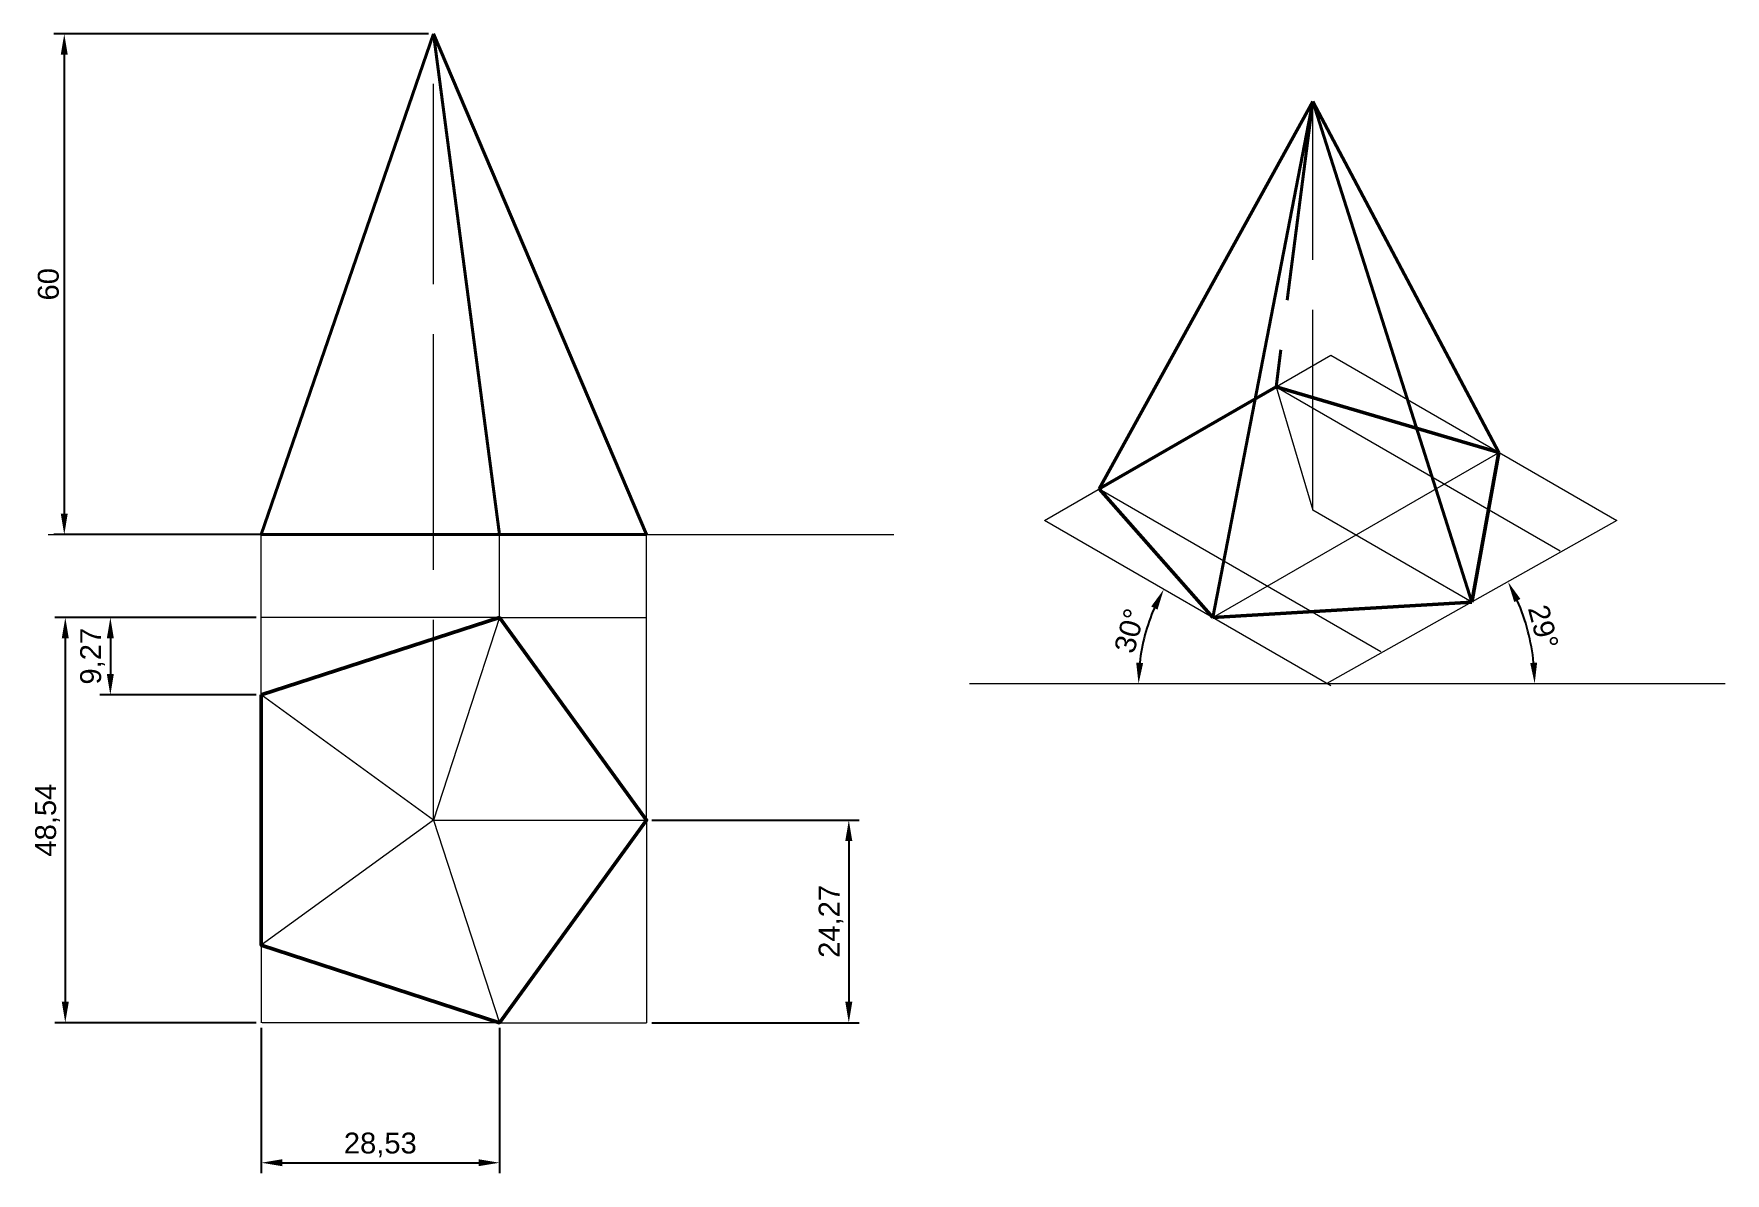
# Paper-space layout '2' of a CAD drawing. Header units: millimetres. Extents: x 35 to 238, y 26 to 162.
import ezdxf

# ---------------------------------------------------------------- set-up
doc = ezdxf.new("R2010")
doc.units = ezdxf.units.MM
doc.linetypes.add('ACAD_ISO02W100', pattern=[15, 12, -3])
doc.styles.get("Standard").update_dxf_attribs({"font": 'arial.ttf'})
doc.dimstyles.new('ISO-25', dxfattribs={"dimtxt": 2.5, "dimasz": 2.5, "dimexe": 1.25, "dimexo": 0.625, "dimtad": 1, "dimtxsty": 'Standard', "dimcen": 2.5, "dimadec": 0, "dimazin": 0, "dimtfac": 1, "dimtmove": 0, "dimatfit": 3, "dimfxl": 1, "dimarcsym": 0})

# ---------------------------------------------------------------- blocks, each defined once
blk = doc.blocks.new('*D53')
at = {"color": 0, "linetype": 'Continuous', "lineweight": -2, "transparency": 16777216}
for p, q in [((61.84, 92.53), (37.73, 92.53)), ((38.98, 90.03), (38.98, 46.49)), ((61.84, 43.99), (37.73, 43.99))]:
    blk.add_line(p, q, dxfattribs=at)
at = {"color": 0, "linetype": 'Continuous', "lineweight": 40, "transparency": 16777216}
for points in [[(38.56, 90.03), (39.4, 90.03), (38.98, 92.53)], [(38.56, 46.49), (39.4, 46.49), (38.98, 43.99)]]:
    blk.add_solid(points, dxfattribs=at)
at = {"layer": 'Defpoints', "color": 0, "linetype": 'Continuous', "lineweight": 40, "transparency": 16777216}
for p in [(62.47, 92.53), (38.98, 43.99), (62.47, 43.99)]:
    blk.add_point(p, dxfattribs=at)
at = {"color": 0, "linetype": 'Continuous', "lineweight": 20, "transparency": 16777216, "insert": (36.85, 68.26), "char_height": 2.5, "attachment_point": 5, "rotation": 90}
blk.add_mtext('48,54', dxfattribs=at)
blk = doc.blocks.new('*D54')
at = {"color": 0, "linetype": 'Continuous', "lineweight": -2, "transparency": 16777216}
for p, q in [((61.84, 92.53), (43.13, 92.53)), ((44.38, 90.03), (44.38, 85.76)), ((61.84, 83.26), (43.13, 83.26))]:
    blk.add_line(p, q, dxfattribs=at)
at = {"color": 0, "linetype": 'Continuous', "lineweight": 40, "transparency": 16777216}
for points in [[(43.96, 90.03), (44.8, 90.03), (44.38, 92.53)], [(43.96, 85.76), (44.8, 85.76), (44.38, 83.26)]]:
    blk.add_solid(points, dxfattribs=at)
at = {"layer": 'Defpoints', "color": 0, "linetype": 'Continuous', "lineweight": 40, "transparency": 16777216}
for p in [(62.47, 92.53), (44.38, 83.26), (62.47, 83.26)]:
    blk.add_point(p, dxfattribs=at)
at = {"color": 0, "linetype": 'Continuous', "lineweight": 20, "transparency": 16777216, "insert": (42.25, 87.9), "char_height": 2.5, "attachment_point": 5, "rotation": 90}
blk.add_mtext('9,27', dxfattribs=at)
blk = doc.blocks.new('*D55')
at = {"color": 0, "linetype": 'Continuous', "lineweight": -2, "transparency": 16777216}
for p, q in [((62.47, 43.36), (62.47, 25.96)), ((91, 43.36), (91, 25.96)), ((64.97, 27.21), (88.5, 27.21))]:
    blk.add_line(p, q, dxfattribs=at)
at = {"color": 0, "linetype": 'Continuous', "lineweight": 40, "transparency": 16777216}
for points in [[(64.97, 27.63), (64.97, 26.8), (62.47, 27.21)], [(88.5, 27.63), (88.5, 26.8), (91, 27.21)]]:
    blk.add_solid(points, dxfattribs=at)
at = {"layer": 'Defpoints', "color": 0, "linetype": 'Continuous', "lineweight": 40, "transparency": 16777216}
for p in [(62.47, 43.99), (91, 43.99), (91, 27.21)]:
    blk.add_point(p, dxfattribs=at)
at = {"color": 0, "linetype": 'Continuous', "lineweight": 20, "transparency": 16777216, "insert": (76.73, 29.34), "char_height": 2.5, "attachment_point": 5}
blk.add_mtext('28,53', dxfattribs=at)
blk = doc.blocks.new('*D56')
at = {"color": 0, "linetype": 'Continuous', "lineweight": -2, "transparency": 16777216}
for p, q in [((109.26, 68.26), (134.12, 68.26)), ((132.87, 65.76), (132.87, 46.49)), ((109.26, 43.99), (134.12, 43.99))]:
    blk.add_line(p, q, dxfattribs=at)
at = {"color": 0, "linetype": 'Continuous', "lineweight": 40, "transparency": 16777216}
for points in [[(132.45, 65.76), (133.29, 65.76), (132.87, 68.26)], [(132.45, 46.49), (133.29, 46.49), (132.87, 43.99)]]:
    blk.add_solid(points, dxfattribs=at)
at = {"layer": 'Defpoints', "color": 0, "linetype": 'Continuous', "lineweight": 40, "transparency": 16777216}
for p in [(108.63, 68.26), (108.63, 43.99), (132.87, 43.99)]:
    blk.add_point(p, dxfattribs=at)
at = {"color": 0, "linetype": 'Continuous', "lineweight": 20, "transparency": 16777216, "insert": (130.74, 56.13), "char_height": 2.5, "attachment_point": 5, "rotation": 90}
blk.add_mtext('24,27', dxfattribs=at)
blk = doc.blocks.new('*D57')
at = {"color": 0, "linetype": 'Continuous', "lineweight": -2, "ltscale": 2, "transparency": 16777216}
for p, q in [((82.49, 162.46), (37.61, 162.46)), ((38.86, 159.96), (38.86, 104.96)), ((82.49, 102.46), (37.61, 102.46))]:
    blk.add_line(p, q, dxfattribs=at)
at = {"color": 0, "linetype": 'Continuous', "lineweight": 40, "ltscale": 2, "transparency": 16777216}
for points in [[(38.44, 159.96), (39.27, 159.96), (38.86, 162.46)], [(38.44, 104.96), (39.27, 104.96), (38.86, 102.46)]]:
    blk.add_solid(points, dxfattribs=at)
at = {"layer": 'Defpoints', "color": 0, "linetype": 'Continuous', "lineweight": 40, "ltscale": 2, "transparency": 16777216}
for p in [(83.11, 162.46), (38.86, 102.46), (83.11, 102.46)]:
    blk.add_point(p, dxfattribs=at)
at = {"color": 0, "linetype": 'Continuous', "lineweight": 20, "ltscale": 2, "transparency": 16777216, "insert": (36.96, 132.46), "char_height": 2.5, "attachment_point": 5, "rotation": 90}
blk.add_mtext('60', dxfattribs=at)
blk = doc.blocks.new('*D58')
at = {"color": 0, "linetype": 'Continuous', "lineweight": -2, "ltscale": 2, "transparency": 16777216}
blk.add_arc((190.17, 84.61), 22.58, 156.3462, 173.6538, dxfattribs=at)
at = {"color": 0, "linetype": 'Continuous', "lineweight": 40, "ltscale": 2, "transparency": 16777216}
for points in [[(169.11, 93.86), (169.86, 93.48), (170.61, 95.9)], [(168.14, 87.08), (167.31, 87.13), (167.59, 84.61)]]:
    blk.add_solid(points, dxfattribs=at)
at = {"layer": 'Defpoints', "color": 0, "linetype": 'Continuous', "lineweight": 40, "ltscale": 2, "transparency": 16777216}
for p in [(156.32, 104.16), (168.95, 92.33), (147.32, 84.61), (190.62, 84.35), (237.89, 84.61)]:
    blk.add_point(p, dxfattribs=at)
at = {"color": 0, "linetype": 'Continuous', "lineweight": 40, "ltscale": 2, "transparency": 16777216, "insert": (166.52, 90.95), "char_height": 2.5, "attachment_point": 5, "rotation": 75}
blk.add_mtext('30°', dxfattribs=at)
blk = doc.blocks.new('*D59')
at = {"color": 0, "linetype": 'Continuous', "lineweight": -2, "ltscale": 2, "transparency": 16777216}
blk.add_arc((190.17, 84.61), 24.89, 5.7573, 23.6004, dxfattribs=at)
at = {"color": 0, "linetype": 'Continuous', "lineweight": 40, "ltscale": 2, "transparency": 16777216}
for points in [[(212.61, 94.39), (213.35, 94.76), (211.86, 96.81)], [(215.35, 87.13), (214.52, 87.09), (215.06, 84.61)]]:
    blk.add_solid(points, dxfattribs=at)
at = {"layer": 'Defpoints', "color": 0, "linetype": 'Continuous', "lineweight": 40, "ltscale": 2, "transparency": 16777216}
for p in [(224.92, 104.16), (214.7, 88.84), (147.32, 84.61), (190.17, 84.61), (237.89, 84.61)]:
    blk.add_point(p, dxfattribs=at)
at = {"color": 0, "linetype": 'Continuous', "lineweight": 40, "ltscale": 2, "transparency": 16777216, "insert": (216.09, 91.4), "char_height": 2.5, "attachment_point": 5, "rotation": 284.6789}
blk.add_mtext('29°', dxfattribs=at)

psp = doc.layouts.new('2')

# ---------------------------------------------------------------- linework, layer by layer
at = {"linetype": 'Continuous', "lineweight": 40, "ltscale": 2}
for p, q in [((83.111, 162.463), (62.465, 102.463)), ((108.63, 102.463), (83.111, 162.463)), ((83.111, 162.463), (90.997, 102.463)), ((188.458, 154.364), (162.866, 107.94)), ((188.458, 154.364), (176.477, 92.517)), ((188.458, 154.364), (207.545, 94.384)), ((188.458, 154.364), (210.779, 112.322)), ((62.465, 102.463), (108.63, 102.463))]:
    psp.add_line(p, q, dxfattribs=at)
at = {"linetype": 'ACAD_ISO02W100', "lineweight": 20, "ltscale": 2}
for p, q in [((83.111, 102.463), (83.111, 162.463)), ((188.458, 105.404), (188.458, 154.364)), ((83.111, 68.26), (83.111, 102.463))]:
    psp.add_line(p, q, dxfattribs=at)
at = {"linetype": 'ACAD_ISO02W100', "lineweight": 40, "ltscale": 2}
psp.add_line((188.458, 154.364), (184.066, 120.18), dxfattribs=at)
at = {"linetype": 'Continuous', "lineweight": 20}
for p, q in [((156.315, 104.158), (190.617, 123.962)), ((190.617, 123.962), (224.919, 104.158)), ((184.066, 120.18), (218.102, 100.529)), ((176.477, 92.517), (210.627, 112.234)), ((162.866, 107.94), (196.632, 88.445)), ((190.617, 84.353), (156.315, 104.158)), ((224.919, 104.158), (190.17, 84.611)), ((36.923, 102.463), (138.283, 102.463)), ((90.997, 92.531), (62.465, 92.531)), ((62.465, 83.26), (62.465, 92.531)), ((90.997, 92.531), (83.111, 68.26)), ((90.997, 92.531), (108.63, 92.531)), ((108.63, 68.26), (108.63, 92.579)), ((83.111, 68.26), (62.465, 83.26)), ((147.319, 84.611), (237.886, 84.611)), ((83.111, 68.26), (62.465, 53.26)), ((83.111, 68.26), (108.63, 68.26)), ((83.111, 68.26), (90.997, 43.99)), ((108.63, 68.26), (108.63, 43.99)), ((62.465, 53.26), (62.465, 43.99)), ((90.997, 43.99), (62.559, 43.99)), ((90.997, 43.99), (108.63, 43.99))]:
    psp.add_line(p, q, dxfattribs=at)
at = {"linetype": 'Continuous', "lineweight": 50}
for p, q in [((184.066, 120.18), (162.866, 107.94)), ((210.779, 112.322), (184.066, 120.18)), ((207.545, 94.384), (210.779, 112.322)), ((162.866, 107.94), (176.477, 92.517)), ((176.477, 92.517), (207.545, 94.384))]:
    psp.add_line(p, q, dxfattribs=at)
at = {"linetype": 'Continuous', "lineweight": 20, "ltscale": 2}
for p, q in [((184.066, 120.18), (188.458, 105.404)), ((207.545, 94.384), (188.458, 105.404)), ((62.465, 92.531), (62.465, 102.463)), ((90.997, 92.531), (90.997, 102.463)), ((108.63, 92.579), (108.63, 102.463))]:
    psp.add_line(p, q, dxfattribs=at)
at = {"linetype": 'Continuous', "lineweight": 50}
psp.add_lwpolyline([(62.465, 83.26), (62.465, 53.26), (90.997, 43.99), (108.63, 68.26), (90.997, 92.531)], close=True, dxfattribs=at)

# ---------------------------------------------------------------- dimensions: what is measured, and where the dimension line sits
at = {"linetype": 'Continuous', "lineweight": 20, "ltscale": 2}
dim = psp.add_linear_dim(base=(38.858, 102.463), p1=(83.111, 162.463), p2=(83.111, 102.463), angle=90, dimstyle='ISO-25', dxfattribs=at)
dim.commit()
dim.dimension.update_dxf_attribs({"geometry": '*D57', "text_midpoint": (36.956, 132.463)})
at = {"linetype": 'Continuous', "lineweight": 40, "ltscale": 2}
for base, line2, picture, middle in [((168.95, 92.335), ((190.617, 84.353), (156.315, 104.158)), '*D58', (166.52, 90.948)), ((214.698, 88.842), ((224.919, 104.158), (190.17, 84.611)), '*D59', (216.087, 91.4))]:
    dim = psp.add_angular_dim_2l(base=base, line1=((147.319, 84.611), (237.886, 84.611)), line2=line2, dimstyle='ISO-25', dxfattribs=at)
    dim.commit()
    dim.dimension.update_dxf_attribs({"geometry": picture, "text_midpoint": middle})
at = {"linetype": 'Continuous', "lineweight": 20}
for base, p1, p2, picture, middle in [((38.979, 43.99), (62.465, 92.531), (62.465, 43.99), '*D53', (36.851, 68.26)), ((44.379, 83.26), (62.465, 92.531), (62.465, 83.26), '*D54', (42.251, 87.896)), ((132.869, 43.99), (108.63, 68.26), (108.63, 43.99), '*D56', (130.741, 56.125))]:
    dim = psp.add_linear_dim(base=base, p1=p1, p2=p2, angle=90, dimstyle='ISO-25', dxfattribs=at)
    dim.commit()
    dim.dimension.update_dxf_attribs({"geometry": picture, "text_midpoint": middle})
dim = psp.add_linear_dim(base=(90.997, 27.213), p1=(62.465, 43.99), p2=(90.997, 43.99), dimstyle='ISO-25', dxfattribs=at)
dim.commit()
dim.dimension.update_dxf_attribs({"geometry": '*D55', "text_midpoint": (76.731, 29.34)})

doc.saveas('drawing.dxf')
